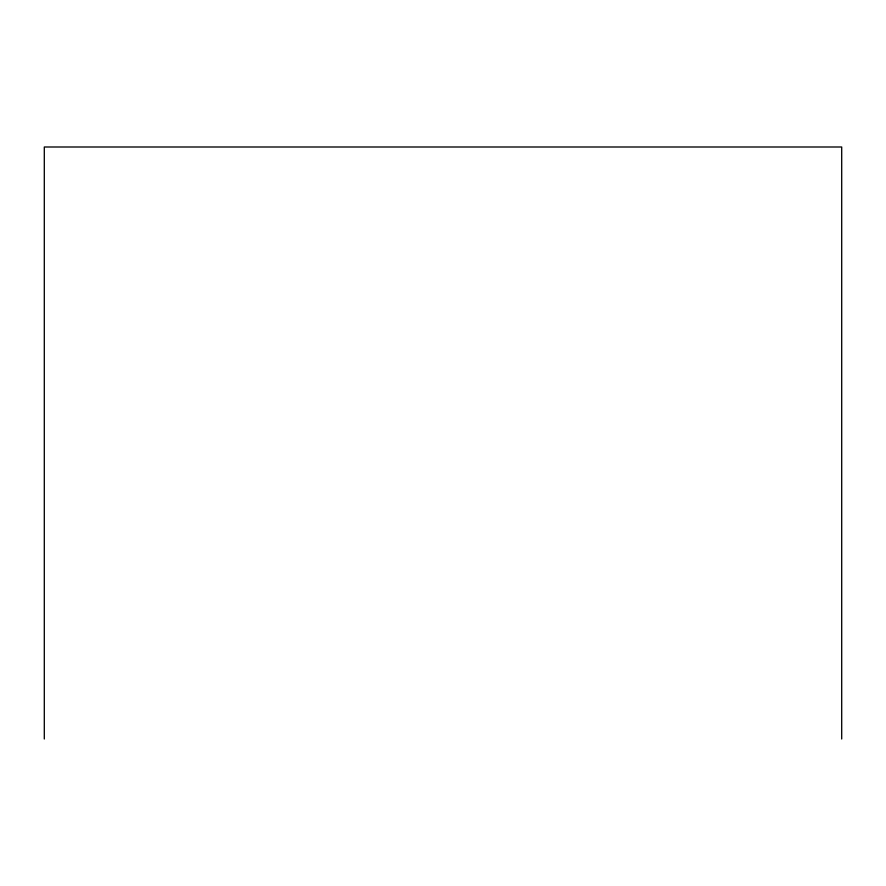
<?xml version="1.0" encoding="UTF-8"?>
<svg xmlns="http://www.w3.org/2000/svg" width="886" height="886" viewBox="0 0 886 886"><rect width="100%" height="100%" fill="white"/><g stroke="black" fill="none" stroke-linecap="round" stroke-linejoin="round"><path stroke-width="1.33" d="M841.7 739.002L841.7 146.998L44.3 146.998L44.3 739.002"/></g></svg>
